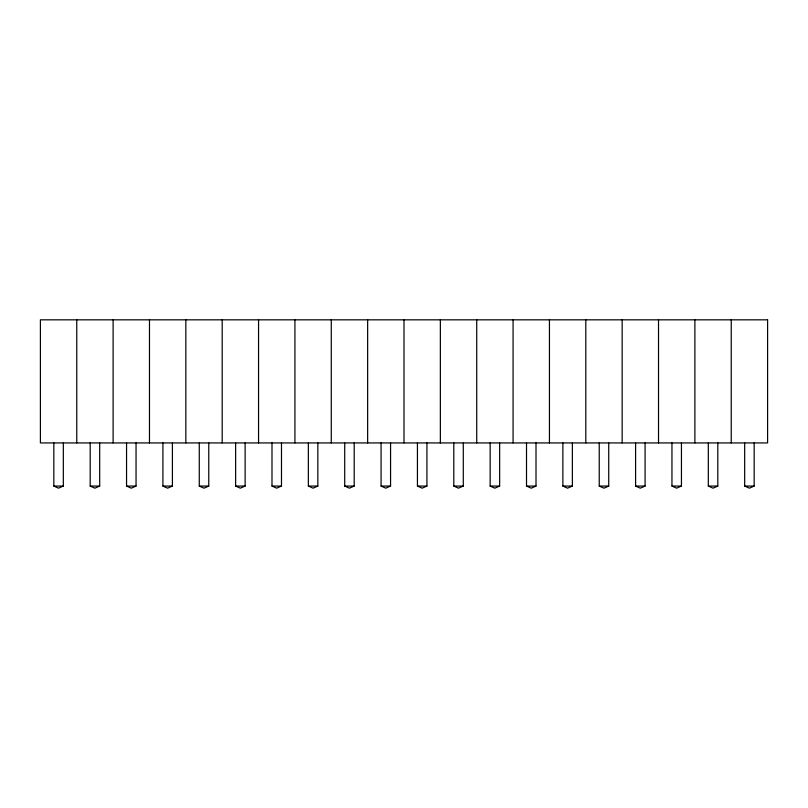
<?xml version="1.0" encoding="UTF-8"?>
<svg xmlns="http://www.w3.org/2000/svg" width="808" height="808" viewBox="0 0 808 808"><rect width="100%" height="100%" fill="white"/><g stroke="black" fill="none" stroke-linecap="round" stroke-linejoin="round"><path stroke-width="1.21" d="M63.327 442.935L63.327 486.062L58.53 488.173L53.833 486.062L53.833 442.935M99.687 442.935L99.687 486.062L94.889 488.173L90.193 486.062L90.193 442.935M136.047 442.935L136.047 486.062L131.249 488.173L126.553 486.062L126.553 442.935M172.407 442.935L172.407 486.062L167.609 488.173L162.913 486.062L162.913 442.935M208.767 442.935L208.767 486.062L203.969 488.173L199.273 486.062L199.273 442.935M245.127 442.935L245.127 486.062L240.329 488.173L235.633 486.062L235.633 442.935M281.487 442.935L281.487 486.062L276.69 488.173L271.993 486.062L271.993 442.935M317.847 442.935L317.847 486.062L313.049 488.173L308.353 486.062L308.353 442.935M354.207 442.935L354.207 486.062L349.409 488.173L344.713 486.062L344.713 442.935M390.567 442.935L390.567 486.062L385.769 488.173L381.073 486.062L381.073 442.935M426.927 442.935L426.927 486.062L422.13 488.173L417.433 486.062L417.433 442.935M463.287 442.935L463.287 486.062L458.49 488.173L453.793 486.062L453.793 442.935M499.647 442.935L499.647 486.062L494.849 488.173L490.153 486.062L490.153 442.935M536.007 442.935L536.007 486.062L531.21 488.173L526.513 486.062L526.513 442.935M572.367 442.935L572.367 486.062L567.57 488.173L562.873 486.062L562.873 442.935M608.727 442.935L608.727 486.062L603.93 488.173L599.233 486.062L599.233 442.935M645.087 442.935L645.087 486.062L640.29 488.173L635.593 486.062L635.593 442.935M681.447 442.935L681.447 486.062L676.65 488.173L671.953 486.062L671.953 442.935M717.807 442.935L717.807 486.062L713.01 488.173L708.313 486.062L708.313 442.935M754.167 442.935L754.167 486.062L749.37 488.173L744.673 486.062L744.673 442.935M53.833 486.062L63.327 486.062M90.193 486.062L99.687 486.062M126.553 486.062L136.047 486.062M162.913 486.062L172.407 486.062M199.273 486.062L208.767 486.062M235.633 486.062L245.127 486.062M271.993 486.062L281.487 486.062M308.353 486.062L317.847 486.062M344.713 486.062L354.207 486.062M381.073 486.062L390.567 486.062M417.433 486.062L426.927 486.062M453.793 486.062L463.287 486.062M490.153 486.062L499.647 486.062M526.513 486.062L536.007 486.062M562.873 486.062L572.367 486.062M599.233 486.062L608.727 486.062M635.593 486.062L645.087 486.062M671.953 486.062L681.447 486.062M708.313 486.062L717.807 486.062M744.673 486.062L754.167 486.062M731.24 319.827L731.24 442.935M694.88 319.827L694.88 442.935M658.52 319.827L658.52 442.935M622.16 319.827L622.16 442.935M585.8 319.827L585.8 442.935M549.44 319.827L549.44 442.935M513.08 319.827L513.08 442.935M476.72 319.827L476.72 442.935M440.36 319.827L440.36 442.935M404 319.827L404 442.935M367.64 319.827L367.64 442.935M331.28 319.827L331.28 442.935M294.92 319.827L294.92 442.935M258.56 319.827L258.56 442.935M222.2 319.827L222.2 442.935M185.84 319.827L185.84 442.935M149.48 319.827L149.48 442.935M113.12 319.827L113.12 442.935M76.76 319.827L76.76 442.935M767.6 319.827L40.4 319.827L40.4 442.935L767.6 442.935L767.6 319.827"/></g></svg>
